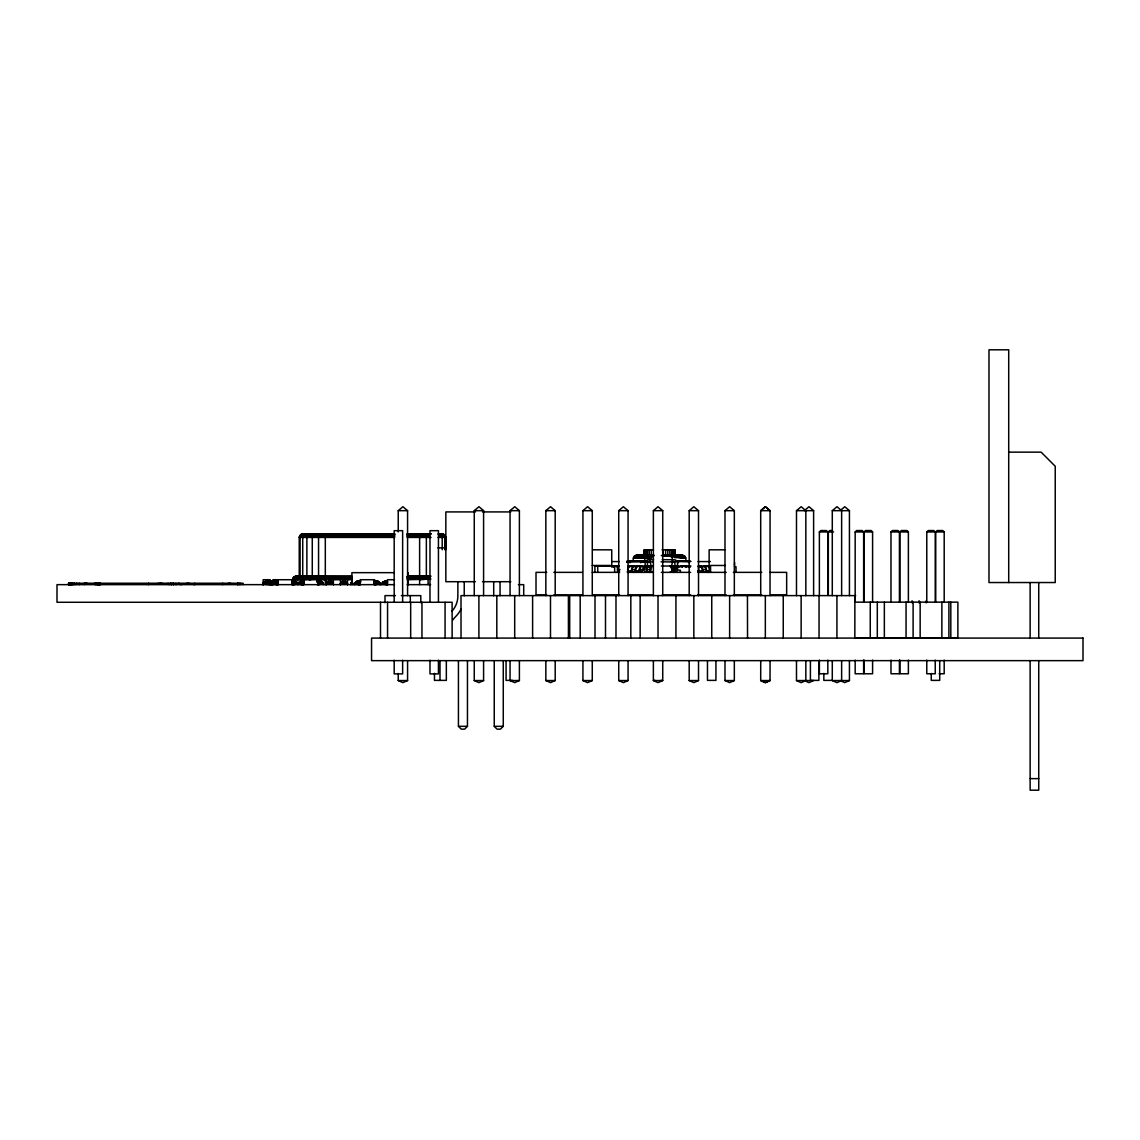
<?xml version="1.0" encoding="UTF-8"?>
<svg xmlns="http://www.w3.org/2000/svg" width="1140" height="1140" viewBox="0 0 1140 1140"><rect width="100%" height="100%" fill="white"/><g stroke="black" fill="none" stroke-linecap="round" stroke-linejoin="round"><path stroke-width="1.5" d="M640.552 562.718L642.148 561.265L644.499 561.094L645.468 555.494M630.049 562.718L630.862 561.136L633.47 561.094C631.403 554.496 639.782 554.268 644.057 555.451L644.057 549.822L653.462 549.822M99.123 584.649L99.123 583.238L98.368 584.649L97.313 583.238L96.928 584.649M68.785 584.649L68.799 583.238L69.184 584.649L69.54 583.238L69.768 584.649L70.381 583.238L70.538 584.649L71.392 583.238L72.518 584.649L72.604 583.238L71.606 584.649L71.392 583.238L71.279 584.649L70.452 583.238L70.281 584.649L69.64 583.238L68.77 584.649L68.642 583.238L243.034 583.238L243.034 584.649M263.155 584.649C262.955 580.146 270.408 580.132 270.209 584.649A3.491 3.491 0 0 0 266.646 581.158A3.491 3.491 0 0 0 263.155 584.649L263.155 579.719L270.209 579.719L270.209 584.649C270.408 580.103 262.969 580.189 263.155 584.649L263.582 582.968L269.738 582.896L270.209 584.649L263.183 584.193M272.446 584.649L274.056 581.699L278.089 581.129M298.167 584.649L299.777 581.699L303.81 581.129M333.379 579.719L333.379 584.649L333.108 583.309L326.596 583.309C325.214 585.889 328.847 578.522 331.569 581.571C334.077 584.849 333.863 583.865 331.198 581.4L327.807 581.785L326.325 584.649A3.491 3.491 0 0 1 329.831 581.144A3.491 3.491 0 0 1 333.322 584.649M347.501 579.719L347.501 584.649C347.714 580.132 340.262 580.132 340.461 584.649A3.491 3.491 0 0 1 343.952 581.144A3.491 3.491 0 0 1 347.458 584.649C347.786 580.16 340.219 580.118 340.461 584.649L340.461 579.719M350.536 584.649C354.697 577.296 348.185 584.948 353.486 583.979M354.526 584.649L356.321 581.571L360.639 581.243M355.01 584.649L355.124 583.751M381.815 584.649L383.411 581.699L387.443 581.129M325.313 584.649L325.313 533.905L321.095 534.019L320.625 536.57L318.559 537.424L315.324 536.57L306.874 537.424L306.874 576.199M316.834 579.719L319.414 578.864L319.884 576.298L352.004 576.313L296.058 576.199L293.564 577.225L292.538 579.719M68.514 583.238L68.514 584.649L68.799 583.238M352.004 577.952L325.313 577.952L308.926 579.719L312.745 578.864L313.728 576.298L310.693 576.199M650.726 555.451L650.057 561.792L651.667 567.834M306.874 537.424L309.724 536.57L311.263 534.019L394.711 534.033M312.745 578.864L302.143 579.719L305.705 578.864L307.244 576.298L304.622 576.199L325.313 576.313L294.334 576.641M99.123 583.238L99.736 584.649L100.149 583.238L100.235 584.649L100.235 583.238L100.049 584.649L99.65 583.238L99.65 584.649L99.08 583.238L98.881 584.649L98.325 583.238L97.954 584.649L97.228 583.238L97.114 584.649L96.145 583.238L95.105 584.649L94.406 583.238M671.004 567.834L672.614 561.792L671.945 555.451M633.512 557.788L644.57 557.317M74.014 584.649L74.456 583.238M305.705 578.864L296.927 579.719L299.179 578.864L301.216 576.298L299.977 576.199L307.244 576.298M326.596 583.309L333.265 583.751L326.753 582.968L326.453 583.737L329.859 581.129L333.265 583.737L332.951 582.968M394.711 533.905L301.031 534.361L299.236 537.424L299.236 576.199M263.283 583.737L263.582 582.968L270.094 583.751L263.283 583.751L265.335 581.4L268.028 581.4L270.08 583.737L268.598 581.699L269.738 582.896L263.782 582.64L263.283 583.737L264.964 581.571L263.283 583.737L263.882 582.511M346.873 582.64L347.387 583.737L345.905 581.699L347.387 583.737L347.03 582.896L340.889 582.968L340.575 583.737L347.387 583.751L347.073 582.968L347.501 584.649M303.81 581.243C299.179 580.246 295.032 584.792 303.81 584.649L303.81 579.719M327.052 582.511L326.453 583.737L328.135 581.571L331.612 581.6L330.657 581.215L327.365 582.155L332.652 582.511L326.966 582.64L332.909 582.896L333.265 583.737L331.783 581.699L327.935 581.699L331.569 581.571L328.505 581.4M358.53 581.129L355.281 583.309L357.732 581.215M382.527 582.511L382.071 583.309L387.443 584.649L387.443 579.719L394.497 579.719M298.637 582.896L303.81 583.737L298.794 582.64M351.006 582.896L353.486 583.523M382.271 582.896L387.443 583.737L382.442 582.64M355.466 582.896L355.637 582.64M278.089 581.243C273.828 580.317 269.368 584.307 278.089 583.737C271.862 580.502 271.235 584.293 278.089 584.649L278.089 579.719M350.963 582.968L352.346 581.571M357.176 581.4L354.953 582.968L360.155 583.737C353.927 580.502 353.3 584.293 360.155 584.649L360.155 579.719L374.747 579.719M355.238 582.511L354.782 583.309L360.155 583.737L355.153 582.64M300.119 576.199L300.119 537.424L303.525 533.905L321.095 534.019L301.901 534.019L303.525 533.905M342.057 581.699L345.705 581.571L342.214 581.6L340.575 583.737L341.929 581.785L346.033 581.785L341.758 581.927L340.575 583.737L343.981 581.129L347.03 582.896L341.088 582.64L340.575 583.737L347.244 583.309L340.889 582.968M352.004 578.807L292.638 578.864L293.65 579.719L297.055 576.199L301.216 576.298M263.625 582.896L264.637 581.785L269.168 582.155L264.195 582.155L268.442 581.6L266.689 581.129M327.807 581.785L326.81 582.896L329.859 581.129M467.457 661.015L467.457 726.322L464.636 729.144L461.258 729.144L458.437 726.322L458.437 661.015M503.267 661.015L503.267 726.322L500.446 729.144L497.054 729.144L494.247 726.322L494.247 661.015M819.375 595.137L819.375 531.952L820.772 530.542L826.415 530.542L827.825 531.952L827.825 595.137M828.324 595.137L828.324 531.952L829.735 530.542L832.542 530.542M855.228 637.958L957.871 637.958L957.871 602.148L855.171 602.148L855.171 531.952L856.582 530.542L862.225 530.542L863.635 531.952L863.635 602.148M864.12 602.148L864.12 531.952L865.531 530.542L871.174 530.542L872.585 531.952L872.585 602.148M890.981 602.148L890.981 531.952L892.392 530.542L898.021 530.542L899.431 531.952L899.431 602.148M899.93 602.148L899.93 531.952L901.341 530.542L906.984 530.542L908.381 531.952L908.381 602.148M926.777 602.148L926.777 531.952L928.188 530.542L933.831 530.542L935.242 531.952L935.242 602.148M935.74 602.148L935.74 531.952L937.137 530.542L942.78 530.542L944.191 531.952L944.191 602.148M383.111 581.927L387.443 582.896M582.925 595.622L582.925 510.677L587.57 506.716L592.273 510.677L592.273 595.622M618.735 595.622L618.735 510.677L623.366 506.716L628.069 510.677L628.069 595.622M653.377 595.622L653.377 510.677L658.022 506.716L662.725 510.677L662.725 595.622M689.187 595.622L689.187 510.677L693.818 506.716L698.521 510.677L698.521 595.622M724.983 595.622L724.983 510.677L729.629 506.716L734.331 510.677L734.331 595.622M278.089 582.896L273.486 582.155L276.806 581.97M303.81 582.896L299.207 582.155L302.528 581.97M355.552 582.155L356.692 581.4L360.155 582.155L355.552 582.155L360.155 582.896L356.122 581.699M398.231 531.91L398.231 510.677L402.919 506.716L407.578 510.677L407.578 595.622M474.254 595.622L474.254 510.677L478.957 506.716L483.588 510.677L483.588 595.622M510.05 595.622L510.05 510.677L514.753 506.716L519.398 510.677L519.398 595.622M545.846 595.622L545.846 510.677L550.549 506.716L555.194 510.677L555.194 595.622M796.49 595.622L796.49 510.677L801.192 506.716L805.837 510.677L805.837 595.622M804.284 510.677L808.987 506.716L813.618 510.677L813.618 595.622M832.285 595.622L832.285 510.677L836.988 506.716L841.634 510.677L841.634 595.622M841.263 509.68L844.783 506.716L849.428 510.677L849.428 595.622M356.307 581.927L359.299 582.013M342.627 581.4L341.088 582.64L346.788 582.511L340.931 582.896L343.981 581.129L345.748 581.6L342.627 581.4L346.474 582.155L341.487 582.155L343.183 581.215M265.891 581.215L264.195 582.155L269.482 582.511L270.08 583.737L269.781 582.968M329.061 581.215L327.365 582.155L332.909 582.896L326.753 582.968M676.006 555.836C679.996 553.997 687.677 554.938 685.625 561.094L688.232 561.136L689.045 562.718M483.588 661.086L483.588 680.552L478.928 682.632L474.254 680.552L474.254 661.086M519.398 661.086L519.398 680.552L514.724 682.632L510.05 680.552L510.05 661.086M555.194 661.086L555.194 680.552L550.534 682.632L545.846 680.552L545.846 661.086M849.428 661.086L849.428 680.552L844.769 682.632L840.08 680.552M592.273 661.086L592.273 680.552L587.599 682.632L582.925 680.552L582.925 661.086M628.069 661.086L628.069 680.552L623.395 682.632L618.735 680.552L618.735 661.086M662.725 661.086L662.725 680.552L658.051 682.632L653.377 680.552L653.377 661.086M698.521 661.086L698.521 680.552L693.847 682.632L689.187 680.552L689.187 661.086M734.331 661.086L734.331 680.552L729.643 682.632L724.983 680.552L724.983 661.086M407.578 661.086L407.578 680.552L402.847 682.632L398.231 680.552L398.231 673.484M292.182 579.719L292.182 584.649C298.78 584.449 298.68 580.73 292.182 582.896L296.015 581.571L297.825 584.649M323.119 582.968L322.506 582.155L317.903 582.896L321.737 581.571L323.546 584.649M379.862 584.193L374.248 584.649L379.62 583.309L378.865 582.155L374.248 582.896L378.081 581.571L379.891 584.649L379.777 583.751L374.248 584.649L374.248 579.719M321.737 581.571L317.903 582.155L320.81 581.215L322.506 582.155L317.903 583.737C324.629 583.751 324.302 581.657 317.903 583.737L323.076 582.896M379.919 582.896L378.58 581.571L374.248 582.155L378.209 581.4L380.375 584.649M407.165 535.672L419.62 535.672L426.36 537.424L429.609 536.57L428.626 534.019L407.165 534.033M292.182 582.896L296.343 581.785L297.554 583.309L292.182 583.737L296.785 582.155L292.182 581.129M317.903 582.896L322.506 582.155L316.92 581.215M374.248 582.896L378.865 582.155L374.248 583.737C380.974 583.751 380.646 581.657 374.248 583.737L379.62 583.309M438.059 537.424L445.697 537.424L445.241 535.7L443.032 534.019L438.344 534.019L442.206 537.424L444.187 536.57L445.697 537.424L445.697 549.765M323.276 583.309L317.903 584.649L317.903 579.719M297.098 582.511L292.182 583.737L297.554 583.309M374.747 581.6L377.654 581.215M295.645 581.4L292.182 582.155L295.089 581.215L296.528 581.927M317.903 582.155L322.25 581.927M374.248 582.155L378.58 581.571M430.82 579.149L407.165 579.719M224.438 584.307L229.539 583.238L233.999 584.307M80.755 584.364L86.426 583.238L90.573 584.307M394.711 535.672L325.313 535.672L320.625 536.57L299.336 536.57L300.119 537.424M419.62 537.424L429.609 536.57M299.678 535.7L325.313 534.945M297.697 583.751L292.182 584.649L297.796 584.193M293.65 579.719L299.179 578.864M296.015 581.571L292.182 582.155L295.103 581.215L292.182 581.243M419.62 579.719L430.507 578.864M292.994 577.994L325.313 577.225M320.81 581.215L317.903 581.243M320.796 534.945L394.711 534.375M309.724 536.57L302.727 537.424L300.746 536.57L299.236 537.424L394.711 537.424M152.033 584.25L160.712 583.238L167.366 584.364M293.536 582.013L296.215 581.699M319.257 582.013L321.936 581.699M375.601 582.013L379.078 581.927L377.725 581.4M387.443 581.243L382.841 582.155L386.175 581.97M319.585 577.225L352.004 576.669M301.031 534.361L325.313 534.033M425.448 533.905L419.62 534.033L428.953 534.361M297.055 576.199L295.203 576.298L319.884 576.298L317.746 576.199M374.248 581.243L376.856 581.129L374.248 581.129M427.186 576.199L407.165 576.313L431.077 576.199M407.165 533.905L430.892 533.905L419.62 533.905L419.62 584.649M309.368 533.905L311.263 534.019L302.756 533.905M441.408 533.905L438.344 534.019L443.032 534.019L441.408 533.905L444.799 537.424L444.799 549.765M317.006 581.657L319.756 581.785L316.906 581.87M332.082 581.927L332.909 582.896L331.783 581.699L327.622 581.927L332.353 582.155L331.198 581.4M263.782 582.64L269.482 582.511M430.892 533.905L423.838 534.019L424.294 536.57L407.165 536.513M320.696 535.7L325.313 535.672M319.485 577.994L325.313 577.952M407.165 534.375L423.995 534.361M626.872 561.122L633.47 561.094M653.491 555.465L635.792 555.494L645.041 555.451L645.041 549.822M630.862 561.136L644.499 561.094M407.165 576.669L429.951 576.641M1008.715 452.153L1041.134 452.153L1055.227 466.246L1055.227 582.54L988.979 582.54L988.979 349.809L1008.715 349.809L1008.715 582.54M398.231 510.677L407.578 510.677M474.254 510.677L483.588 510.677M510.05 510.677L519.398 510.677M545.846 510.677L555.194 510.677M582.925 510.677L592.273 510.677M618.735 510.677L628.069 510.677M653.377 510.677L662.725 510.677M689.187 510.677L698.521 510.677M724.983 510.677L734.331 510.677M796.49 510.677L813.618 510.677M832.285 510.677L849.428 510.677M475.48 511.917L445.84 511.917L445.84 581.699L475.437 581.699M482.462 511.917L510.791 511.917M819.375 531.952L827.825 531.952M828.324 531.952L833.611 531.952M855.171 531.952L863.635 531.952M864.12 531.952L872.585 531.952M890.981 531.952L899.431 531.952M899.93 531.952L908.381 531.952M926.777 531.952L935.242 531.952M935.74 531.952L944.191 531.952M438.373 533.905L442.163 533.905M439.043 534.361L443.887 534.361M300.262 534.945L394.711 534.945M407.165 534.945L429.253 534.945M439.655 534.945L444.657 534.945M419.62 535.672L429.466 535.7M440.126 535.7L445.241 535.7M394.711 536.513L320.625 536.57L325.313 537.424M440.396 536.57L445.583 536.57M407.165 537.424L431.077 537.424M437.874 547.87L444.6 547.87M592.658 549.822L611.738 549.822L611.738 567.164M662.026 549.822L675.037 549.822L674.937 555.451M724.755 549.822L709.137 549.822L709.137 572.365M661.3 555.494L683.288 555.494L662.397 555.465M634.88 555.836L653.662 555.622M662.069 555.622L684.214 555.836M634.467 556.12L651.795 556.12M670.733 556.12L684.613 556.12M634.125 556.462L651.724 556.462M670.847 556.462L684.969 556.462M633.982 556.662L651.695 556.662M670.89 556.662L685.111 556.662M633.726 557.09L651.638 557.09M669.821 549.822L669.821 555.451C675.436 555.636 678.642 558.885 685.354 557.09M651.596 557.546L633.484 558.03L651.581 558.03M674.481 557.09L685.525 557.546M685.61 558.03L674.552 557.546M653.534 559.683L648.19 559.712A3.534 3.534 0 0 0 645.154 562.747L645.112 570L642.305 570.257L642.305 572.365M662.197 559.683L674.481 559.712A3.534 3.534 0 0 1 677.516 562.747L677.559 570L680.366 570.257L680.366 572.365M627.712 561.265L647.705 561.136M676.177 561.094L688.418 561.265M627.399 561.478L645.097 561.478M676.462 561.136L688.603 561.478M612.28 561.578L619.362 561.578M627.114 561.749L649.486 561.578M671.417 561.578L690.911 561.578M697.994 561.578L710.405 561.578M652.878 561.792L647.534 562.348L647.235 569.9A2.465 2.465 0 0 1 644.77 572.365M661.1 561.792L674.723 561.991L675.436 569.9A2.465 2.465 0 0 0 677.901 572.365M626.872 562.106L630.206 562.106M640.951 562.106L646.266 562.106M626.772 562.291L630.149 562.291M640.808 562.291L645.91 562.291M592.244 565.469L610.342 565.469M725.353 565.469L710.548 565.469L710.548 572.365M619.362 566.024L594.909 566.024L594.909 572.365M628.226 566.024L652.878 566.024L649.472 566.737A2.821 1.995 -90 0 0 648.475 567.107M661.343 566.024L690.911 566.024M697.994 566.024L710.405 566.024M646.252 566.737L641.806 566.737A2.821 1.995 -90 0 0 640.808 567.107M676.419 566.737L680.865 566.737A2.821 1.995 -90 0 1 681.863 567.107M698.221 566.737L703.893 566.737A2.821 1.995 -90 0 1 705.888 569.558M617.51 569.558L619.975 569.558M630.135 571.667A2.109 1.496 -90 0 0 631.631 569.558L635.322 569.558A3.52 2.494 -90 0 1 637.816 566.024M637.816 571.667A2.109 1.496 -90 0 0 639.312 569.558L642.989 569.558A3.52 2.494 -90 0 1 645.482 566.024M646.936 570.1A2.109 1.496 -90 0 0 646.978 569.558L650.669 569.558M672.001 569.558L674.452 569.558M700.202 566.024A3.52 2.494 -90 0 1 702.696 569.558L706.387 569.558A2.109 1.496 -90 0 0 707.883 571.667M628.226 570.955L631.76 570.955M635.308 570.955L640.623 570.955M697.994 570.955L703.309 570.955M706.857 570.955L710.405 570.955M627.385 571.667L641.507 571.667A2.109 1.496 -90 0 0 642.248 571.382M645.183 571.667L649.173 571.667A2.109 1.496 -90 0 0 650.47 570.613M697.851 571.667L708.182 572.38M546.687 572.365L536.014 572.365L536.014 594.923L546.687 594.923M553.798 572.365L582.241 572.365M592.244 572.365L619.562 572.365M627.328 572.365L653.334 572.365M661.343 572.365L690.669 572.365M697.78 572.365L726.223 572.365M733.319 572.365L761.762 572.365M769.942 572.365L786.657 572.365L786.657 594.923L770.654 594.923M394.198 572.665L351.904 572.665L351.904 584.649M293.564 577.225L352.004 577.225M407.165 577.225L430.207 577.225M407.165 577.952L430.393 577.994M407.165 578.807L425.505 578.864L428.099 579.719L428.099 584.649M352.004 579.719L272.916 579.719L272.916 584.649L270.109 584.421M272.916 581.129L269.453 581.4L272.916 582.155L270.223 581.856M358.046 581.129L360.639 581.129L360.639 582.155L357.248 581.215L360.155 581.243M482.505 581.699L510.791 581.699M263.425 583.309L269.938 583.309M326.353 584.193L333.35 584.193M340.49 584.193L347.472 584.193M394.497 584.649L57 584.649L57 602.276L452.124 602.276L452.124 638.087M407.165 584.649L430.621 584.649M518.386 584.649L523.716 584.649L523.716 595.222M553.798 594.923L582.241 594.923M592.9 594.923L619.562 594.923M628.453 594.923L653.334 594.923M662.226 594.923L690.669 594.923M697.78 594.923L726.223 594.923M733.319 594.923L761.762 594.923M395.48 595.622L385.007 595.622L385.007 602.69M401.351 595.622L420.803 595.622L420.803 602.69M855.67 595.622L569.701 595.622L569.701 638.087M939.118 673.769L944.191 673.769L944.191 660.117M512.416 680.38L506.075 680.38L506.075 660.986M653.761 680.38L655.001 680.38M660.986 680.38L662.226 680.38M832.3 680.38L823.835 680.38L823.835 673.384M398.231 680.552L407.578 680.552M474.254 680.552L483.588 680.552M510.05 680.552L519.398 680.552M545.846 680.552L555.194 680.552M582.925 680.552L592.273 680.552M618.735 680.552L628.069 680.552M653.377 680.552L662.725 680.552M689.187 680.552L698.521 680.552M724.983 680.552L734.331 680.552M796.49 661.086L796.49 680.552L813.618 680.552L808.958 682.632L804.284 680.552M832.285 661.086L832.285 680.552L849.428 680.552M458.437 726.322L467.457 726.322M494.247 726.322L503.267 726.322M1030.132 778.634L1038.74 778.634M676.305 561.094L688.232 561.136M319.727 576.641L325.313 576.669M320.939 534.361L325.313 534.375M685.625 561.094L690.569 561.122M673.826 555.479L676.918 555.494L663.252 555.451L663.252 549.822M317.12 581.728L319.756 581.785M264.765 581.699L269.168 582.155L267.487 581.215M314.027 533.905L316.307 534.019L315.324 536.57L312.274 537.424L312.274 576.199M341.758 581.927L346.474 582.155L344.779 581.215M272.916 581.243L270.009 581.215L272.916 582.155M425.206 576.641L419.62 576.313L429.666 576.298L425.049 576.298L425.505 578.864L419.62 577.952M381.843 584.193L387.443 584.649L381.928 583.751M354.554 584.193L360.155 584.649L354.64 583.751M350.564 584.193L353.371 584.421M298.195 584.193L303.81 584.649L298.295 583.751M270.237 583.523L272.916 583.737L269.852 582.683M272.474 584.193L278.089 584.649L272.574 583.751M419.62 576.669L425.334 577.225M387.443 582.155L383.411 581.699L387.443 582.155L384.536 581.215L387.443 581.6L385.334 581.129M318.516 581.215L317.718 581.129A3.491 3.491 0 0 1 320.183 582.155L317.718 581.129L319.428 581.571M299.777 581.699L303.81 582.155L300.903 581.215L303.81 581.6L301.701 581.129M274.056 581.699L278.089 582.155L275.182 581.215L278.089 581.6L275.98 581.129M438.701 536.997L442.206 537.424L442.206 549.765M419.62 534.375L424.137 534.945M305.777 533.905L306.575 534.019L302.727 537.424L302.727 576.199M419.62 577.225L425.448 577.994M296.058 576.199L296.828 576.298M319.414 578.864L325.313 579.719M269.439 583.224L272.916 583.737L269.582 583.01M356.321 581.571L359.371 581.97M269.083 581.571L271.634 581.97M269.852 582.398L278.089 583.737L273.073 582.64M350.664 583.751L353.414 584.193M270.151 584.193L272.916 584.649L270.237 583.979M419.62 534.945L424.237 535.7M300.347 581.4L303.81 582.155L300.889 581.215M274.626 581.4L278.089 582.155M355.822 581.927L360.155 582.896M270.023 582.241L272.916 582.896L270.223 582.098M89.077 584.307L84.389 583.238L84.389 584.649M832.285 680.552L836.96 682.632L841.634 680.552L841.634 661.086M796.49 680.552L801.164 682.632L805.837 680.552L805.837 661.086M330.657 581.215L332.353 582.155M319.058 581.4L320.197 582.155M677.388 561.478L678.528 562.718M378.907 581.785L379.948 582.968M331.897 581.785L332.909 582.896M346.204 581.927L347.03 582.896M268.912 581.927L269.738 582.896M168.022 583.238L169.019 584.649M170.401 583.238L171.257 584.649M172.796 583.238L173.508 584.649M332.752 582.64L333.265 583.737M269.582 582.64L270.08 583.737M72.647 583.238L73.188 584.649L74.143 583.238L75.924 584.649L76.508 583.238L79.33 584.649L79.33 583.238M95.632 583.238L95.746 584.649M237.861 583.238L237.961 584.649M98.311 583.238L98.368 584.649M239.087 583.238L239.143 584.649M1038.74 582.54L1038.74 638.087M1038.74 661.214L1038.74 790.191L1030.132 790.191L1030.132 661.214M1030.132 582.54L1030.132 638.087M950.817 602.148L950.817 637.958M948.908 602.148L948.908 637.958M941.868 602.148L941.868 637.958M939.716 661.129L939.716 680.38L931.252 680.38L931.252 673.441M935.242 660.117L935.242 673.769L926.777 673.769L926.777 660.117M926.179 600.723L926.179 602.903M920.151 602.148L920.151 637.958M919.125 600.723L919.125 602.903M913.111 602.148L913.111 637.958M912.085 600.723L912.085 602.903M908.381 660.117L908.381 673.769L899.93 673.769L899.93 660.117M906.058 602.148L906.058 637.958M899.431 660.117L899.431 673.769L890.981 673.769L890.981 660.117M884.355 602.148L884.355 637.958M877.301 602.148L877.301 637.958M872.585 660.117L872.585 673.769L864.12 673.769L864.12 660.117M870.262 602.148L870.262 637.958M863.635 660.117L863.635 673.769L855.171 673.769L855.171 660.117M854.872 595.622L854.843 638.087M836.931 595.622L836.931 638.087M827.825 660.117L827.825 673.769L819.375 673.769L819.375 660.117M819.047 595.622L819.047 638.087M818.876 661.214L818.876 680.38L810.412 680.38L810.412 661.214M801.135 595.622L801.135 638.087M783.251 595.622L783.251 638.087M770.027 595.622L770.07 510.677L765.396 506.716L760.694 510.677L760.722 595.622M770.07 661.086L770.027 680.552L765.453 682.632L760.694 680.552L760.722 661.086M765.339 595.622L765.339 638.087M747.441 595.622L747.541 638.087M736.013 572.365L736.013 566.737L734.602 566.737L734.602 562.505M729.629 595.622L729.629 638.087M715.934 661.214L715.934 680.38L707.47 680.38L707.47 661.214M711.745 595.622L711.745 638.087M709.579 566.024L705.888 566.024M704.192 572.38L704.192 571.667A2.109 1.496 -90 0 1 702.696 569.558M693.832 595.622L693.832 638.087M682.86 566.024L688.546 566.737A2.821 1.995 -90 0 1 689.543 567.107M676.875 566.024L676.875 570.029M675.934 595.622L675.934 638.087M674.738 549.822L674.738 555.451M674.438 549.822L674.438 555.451M674.039 549.822L674.039 555.451M674.053 566.024L674.053 572.365M672.971 549.822L672.971 555.451M672.614 566.024L672.614 572.365M672.258 570.257L672.258 572.365M671.902 566.737L671.902 571.667L669.793 572.365M671.56 549.822L671.56 555.451M669.793 566.024L673.199 566.737A2.821 1.995 -90 0 1 674.196 567.107M667.826 549.822L667.826 555.451M665.618 549.822L665.618 555.451M658.022 595.622L658.022 638.087M652.878 572.365L650.769 571.667L650.769 566.737M651.254 549.822L651.254 555.451M650.057 566.024L650.057 572.365M649.7 570.257L649.7 572.365M649.259 549.822L649.259 555.451M647.534 549.822L647.534 555.451M646.124 549.822L646.124 555.451M644.656 549.822L644.656 555.451M644.356 549.822L644.356 555.451M641.507 571.667L641.507 572.38A2.821 1.995 -90 0 0 642.49 571.995M640.139 595.622L640.139 638.087M639.811 566.024L634.125 566.737A2.821 1.995 -90 0 0 632.401 568.148M632.13 566.024L628.439 566.024M630.819 595.622L630.819 638.087M617.467 566.024L617.467 572.365M616.783 566.024L613.092 566.024M615.985 595.622L615.985 638.087M614.645 572.365L614.645 566.024A3.52 2.494 -90 0 0 613.021 567.065M605.497 595.622L605.497 638.087M597.731 566.024L597.731 572.365M595.009 595.622L595.009 638.087M580.189 595.622L580.189 638.087M568.433 638.087L568.404 595.622L461.002 595.622L461.03 638.087M550.492 595.622L550.492 638.087M532.608 595.622L532.608 638.087M514.696 595.622L514.696 638.087M500.047 581.699L500.047 595.693M496.812 595.622L496.812 638.087M493.705 581.699L493.705 595.793M478.9 595.622L478.9 638.087M464.236 581.699L464.236 595.793M457.895 581.699L457.838 597.332A23.099 23.099 0 0 1 451.939 611.268M446.339 660.986L446.339 680.38L434.468 680.38L434.468 673.327M445.07 602.276L445.07 638.087M439.997 660.929L439.997 680.38M438.444 602.276L438.444 530.67L429.98 530.67L429.98 602.276M438.444 660.245L438.444 673.897L429.98 673.897L429.98 660.245M426.36 537.424L426.36 576.199M421.957 602.276L421.957 638.087M410.671 602.276L410.671 638.087M410.315 595.622L410.315 602.69M408.291 572.665L408.291 584.649M402.634 602.276L402.634 530.67L394.184 530.67L394.184 602.276M402.634 660.245L402.634 673.897L394.184 673.897L394.184 660.245M387.557 602.276L387.557 638.087M380.503 602.276L380.503 638.087M374.747 581.129L374.747 582.155M326.325 579.719L326.325 584.649M318.559 537.424L318.559 576.199M240.269 583.238L240.269 584.649M237.547 583.238L237.547 584.649M222.742 583.238L222.742 584.649M194.812 583.238L194.812 584.649L187.972 583.238L180.434 584.649L178.952 583.238L175.93 584.649L175.93 583.238M173.622 583.238L173.622 584.649M171.285 583.238L171.285 584.649M148.571 583.238L148.571 584.649M461.087 609.059A29.455 29.455 0 0 1 455.288 616.94A33.715 33.715 0 0 0 452.637 620.189M673.498 572.38A2.821 1.995 -90 0 1 672.087 571.553M673.498 571.667A2.109 1.496 -90 0 1 672.058 570.1M670.762 566.509A3.52 2.494 -90 0 1 671.275 567.065M673.199 566.024A3.52 2.494 -90 0 1 674.966 567.065M707.883 566.024A3.52 2.494 -90 0 1 709.65 567.065M707.883 566.737A2.821 1.995 -90 0 1 709.607 568.148M706.472 571.553A2.821 1.995 -90 0 1 706.159 570.969M702.782 571.553A2.821 1.995 -90 0 1 702.197 569.558A2.821 1.995 -90 0 0 700.202 566.737M698.806 571.553A2.821 1.995 -90 0 1 698.279 570.285M703.893 566.024A3.52 2.494 -90 0 1 706.387 569.558M698.378 567.791A3.52 2.494 -90 0 1 698.72 569.558A2.109 1.496 -90 0 0 700.202 571.667M684.855 566.024A3.52 2.494 -90 0 1 686.622 567.065M684.855 566.737A2.821 1.995 -90 0 1 685.853 567.107M688.546 566.024A3.52 2.494 -90 0 1 690.313 567.065M677.189 566.024A3.52 2.494 -90 0 1 678.941 567.065M677.189 566.737A2.821 1.995 -90 0 1 678.186 567.107M680.865 566.024A3.52 2.494 -90 0 1 682.632 567.065M639.226 571.553A2.821 1.995 -90 0 0 639.811 569.558A2.821 1.995 -90 0 1 640.067 568.148M637.816 566.737A2.821 1.995 -90 0 0 635.821 569.558A2.821 1.995 -90 0 1 635.236 571.553M639.312 569.558A3.52 2.494 -90 0 1 641.806 566.024M643.43 570.285A2.821 1.995 -90 0 0 643.487 569.558A2.821 1.995 -90 0 1 645.482 566.737M642.989 569.558A2.109 1.496 -90 0 1 642.789 570.613M646.978 569.558A3.52 2.494 -90 0 1 649.472 566.024M650.171 571.995A2.821 1.995 -90 0 1 649.173 572.38M632.13 569.558A2.821 1.995 -90 0 1 631.546 571.553M630.135 566.737A2.821 1.995 -90 0 0 628.14 569.558A2.821 1.995 -90 0 1 627.556 571.553M634.339 572.28A2.821 1.995 -90 0 1 633.826 572.38L633.826 571.667A2.109 1.496 -90 0 0 635.322 569.558M631.631 569.558A3.52 2.494 -90 0 1 634.125 566.024M630.135 566.024A3.52 2.494 -90 0 0 627.641 569.558A2.109 1.496 -90 0 1 627.599 570.1M617.011 567.065A3.52 2.494 -90 0 1 618.778 566.024M617.78 567.107A2.821 1.995 -90 0 1 618.778 566.737M619.476 571.995A2.821 1.995 -90 0 1 618.478 572.38L618.478 571.667A2.109 1.496 -90 0 0 619.533 571.055M613.79 567.107A2.821 1.995 -90 0 1 614.788 566.737M765.382 506.716L760.722 510.677L770.027 510.677L765.382 506.716M770.027 680.552L765.368 682.632L760.722 680.552L770.027 680.552M323.418 583.751L317.903 584.649L323.418 583.751M654.161 555.465L635.792 555.494L654.26 555.451M1083 638.087L371.555 638.087L371.555 660.644L1083 660.644L1083 638.087"/></g></svg>
